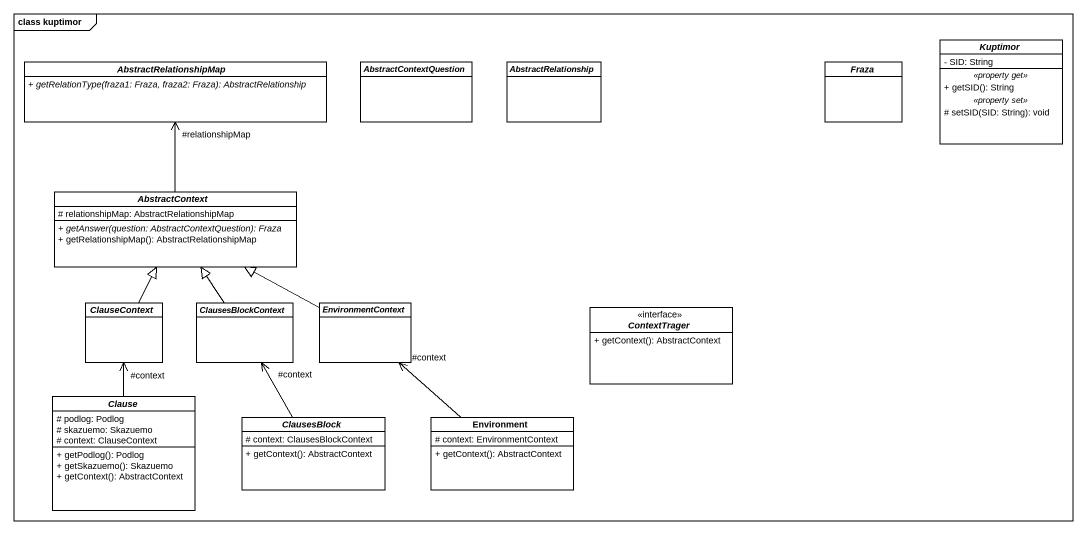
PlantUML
@startuml
mainframe class kuptimor
hide circle
hide empty members
skinparam classAttributeIconSize 0
abstract class AbstractRelationshipMap {
  {abstract} + getRelationType(fraza1: Fraza, fraza2: Fraza): AbstractRelationship
}
abstract class AbstractContextQuestion
abstract class AbstractRelationship
abstract class Fraza
abstract class Kuptimor {
  - SID: String
  .. <<property get>> ..
  + getSID(): String
  .. <<property set>> ..
  # setSID(SID: String): void
}
abstract class AbstractContext {
  # relationshipMap: AbstractRelationshipMap
  {abstract} + getAnswer(question: AbstractContextQuestion): Fraza
  + getRelationshipMap(): AbstractRelationshipMap
}
abstract class ClauseContext
abstract class ClausesBlockContext
abstract class EnvironmentContext
interface ContextTrager <<interface>> {
  + getContext(): AbstractContext
}
abstract class Clause {
  # podlog: Podlog
  # skazuemo: Skazuemo
  # context: ClauseContext
  + getPodlog(): Podlog
  + getSkazuemo(): Skazuemo
  + getContext(): AbstractContext
}
abstract class ClausesBlock {
  # context: ClausesBlockContext
  + getContext(): AbstractContext
}
class Environment {
  # context: EnvironmentContext
  + getContext(): AbstractContext
}
AbstractContext -up-> "#relationshipMap" AbstractRelationshipMap
ClauseContext -up-|> AbstractContext
ClausesBlockContext -up-|> AbstractContext
EnvironmentContext -left-|> AbstractContext
Clause -up-> "#context" ClauseContext
ClausesBlock -up-> "#context" ClausesBlockContext
Environment -up-> "#context" EnvironmentContext
@enduml
